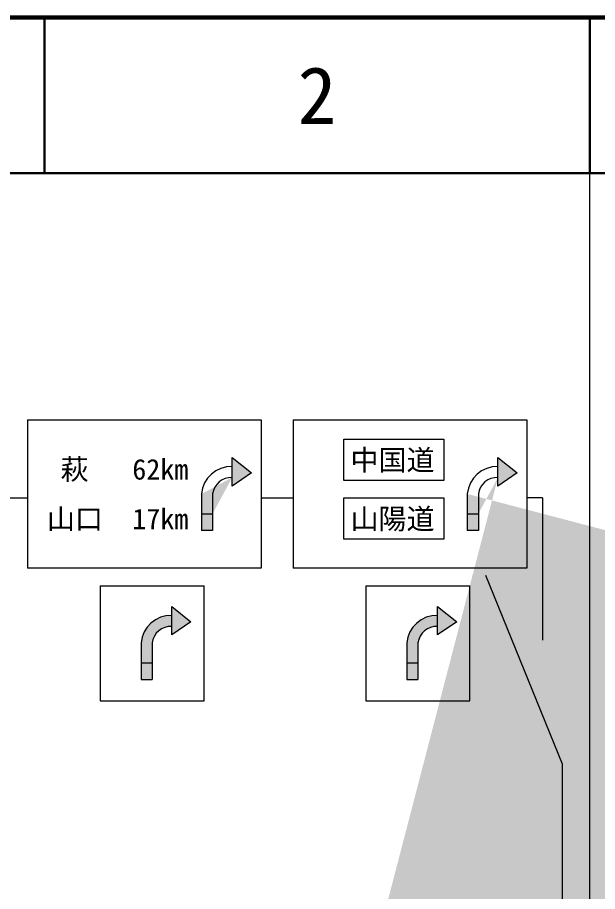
# Model space of a CAD drawing. Units: millimetres, scale not verified. Extents: x -55602354 to 84056675, y -218924267 to 380000.
# Drawn here: x 542270 to 579500, y 323916 to 380000 of the extents above; entities that cross this region are included whole.
import ezdxf
from ezdxf.enums import TextEntityAlignment as Align

# ---------------------------------------------------------------- set-up
doc = ezdxf.new("R2010")
doc.units = ezdxf.units.MM
doc.header["$LTSCALE"] = 1000
for name, color, linetype, lineweight in [('M-STR-STRC', 7, 'Continuous', 25), ('M-TTL', 2, 'Continuous', 140), ('M-TTL-BAND', 7, 'Continuous', 25), ('M-TTL-LINE', 7, 'Continuous', 50)]:
    doc.layers.add(name, color=color, linetype=linetype, lineweight=lineweight)
doc.layers.add('M-TTL-TXT', color=7, linetype='Continuous')
doc.styles.add('ＭＳ ゴシック', font='')
doc.styles.get('ＭＳ ゴシック').set_extended_font_data('MS Gothic')

msp = doc.modelspace()

# ---------------------------------------------------------------- hatches: boundary and pattern name
at = {"layer": 'M-STR-STRC'}
for points in [[(557282, 350784), (556054, 351768), (556054, 351191), (556054, 350484), (556054, 349933)], [(574341, 350784), (573112, 351768), (573112, 351191), (573112, 350484), (573112, 349933)], [(-55594916, -215317041, 1), (-55594610, -215317070, 1), (-55594305, -215317098, 1), (-55580797, -215307366, 0.41421), (-55580889, -215307431, 0.41421), (-55580745, -215307064, 0.41421), (-55580837, -215307129, 0.41421), (-55580692, -215306761, 0.41421), (-55580785, -215306827, 0.41421), (-55566345, -215305448, 1), (-55566384, -215305752, 1), (-55566423, -215306056, 1), (-55597548, -215332337, 0.41421), (-55597635, -215332409, 0.41421), (-55597517, -215332032, 0.41421), (-55597604, -215332103, 0.41421), (-55597486, -215331727, 0.41421), (-55597573, -215331798, 0.41421), (-55585677, -215342470, 0.41421), (-55585743, -215342562, 0.41421), (-55585726, -215342167, 0.41421), (-55585792, -215342259, 0.41421), (-55585774, -215341865, 0.41421), (-55585841, -215341956, 0.41421), (-55571762, -215344566, 1), (-55571732, -215344261, 1), (-55571703, -215343956, 1), (-55559075, -215335789, 1), (-55559380, -215335758, 1), (-55559685, -215335727, 1), (-55555688, -215322973, 1), (-55555727, -215323277, 1), (-55555767, -215323581, 1), (-55393271, -215354691, 1), (-55393233, -215354387, 1), (-55393196, -215354083, 1), (-55410449, -215351682, 1), (-55410411, -215351378, 1), (-55410374, -215351073, 1), (-55407336, -215338454, 1), (-55407557, -215338427, 1), (-55407777, -215338399, 1), (-55271677, -215370690, 1), (-55271982, -215370659, 1), (-55272287, -215370628, 1), (-55266346, -215358322, 1), (-55266377, -215358627, 1), (-55266407, -215358932, 1), (-55289179, -215367259, 1), (-55289140, -215366955, 1), (-55289100, -215366651, 1), (571140, 349427, -0.39598), (571140, 349427), (571140, 348155), (571851, 348154), (573112, 350484, 0.38568), (573112, 350484)], [(554082, 349427, -0.39598), (554082, 349427), (554082, 348155), (554793, 348154), (556054, 350484, 0.38568), (556054, 350484)], [(554082, 347075), (554082, 348155), (554793, 348154), (554793, 347075)], [(571140, 347075), (571140, 348155), (571851, 348154), (571851, 347075)], [(552173, 341636), (552173, 342214), (553402, 341229), (552173, 340378), (552173, 340929)], [(569232, 341636), (569232, 342214), (570460, 341229), (569232, 340378), (569232, 340929)], [(552173, 341636), (552173, 340929, 0.38568), (550912, 339871), (550912, 338599), (550202, 338600), (550201, 339872, -0.39598)], [(569232, 341636), (569232, 340929, 0.38568), (567971, 339871), (567971, 338599), (567260, 338600), (567260, 339872, -0.39598)], [(550912, 337521), (550912, 338599), (550202, 338600), (550202, 337521)], [(567971, 337521), (567971, 338599), (567260, 338600), (567260, 337521)]]:
    msp.add_hatch(color=256, dxfattribs=at).paths.add_polyline_path(points)

# ---------------------------------------------------------------- linework, layer by layer
for p, q in [((542906, 354175), (557906, 354175)), ((542906, 354175), (542906, 344675)), ((557906, 354175), (557906, 344675)), ((559965, 354175), (574965, 354175)), ((559965, 354175), (559965, 344675)), ((574965, 354175), (574965, 344675)), ((563211, 352945), (569645, 352945)), ((563211, 350299), (563211, 352945)), ((569645, 352945), (569645, 350299)), ((556054, 349933), (556054, 351768)), ((556054, 351768), (557282, 350784)), ((573112, 349933), (573112, 351768)), ((573112, 351768), (574341, 350784)), ((557282, 350784), (556054, 349933)), ((574341, 350784), (573112, 349933)), ((569645, 350299), (563211, 350299)), ((554082, 349427), (554082, 348155)), ((554792, 349426), (554793, 348154)), ((571140, 349427), (571140, 348155)), ((571851, 349426), (571851, 348154)), ((540848, 349177), (542906, 349177)), ((557906, 349177), (559965, 349177)), ((563211, 349171), (569645, 349171)), ((563211, 346525), (563211, 349171)), ((569645, 349171), (569645, 346525)), ((575965, 349177), (574965, 349177)), ((575965, 349177), (575965, 340052)), ((554082, 348155), (554793, 348154)), ((554082, 348155), (554082, 347075)), ((554793, 348154), (554793, 347075)), ((571140, 348155), (571851, 348154)), ((571140, 348155), (571140, 347075)), ((571851, 348154), (571851, 347075)), ((554793, 347075), (554082, 347075)), ((571851, 347075), (571140, 347075)), ((569645, 346525), (563211, 346525)), ((557906, 344675), (542906, 344675)), ((574965, 344675), (559965, 344675)), ((577255, 332080), (572329, 344195)), ((547581, 343521), (554247, 343521)), ((547581, 343521), (547581, 336153)), ((554247, 336153), (554247, 343521)), ((564639, 343521), (571306, 343521)), ((564639, 343521), (564639, 336153)), ((571306, 336153), (571306, 343521)), ((552173, 340378), (552173, 342214)), ((552173, 342214), (553402, 341229)), ((569232, 340378), (569232, 342214)), ((569232, 342214), (570460, 341229)), ((553402, 341229), (552173, 340378)), ((570460, 341229), (569232, 340378)), ((550201, 339872), (550202, 338600)), ((550912, 339871), (550912, 338599)), ((567260, 339872), (567260, 338600)), ((567971, 339871), (567971, 338599)), ((550202, 338600), (550912, 338599)), ((550202, 338600), (550202, 337521)), ((550912, 338599), (550912, 337521)), ((567260, 338600), (567971, 338599)), ((567260, 338600), (567260, 337521)), ((567971, 338599), (567971, 337521)), ((550202, 337521), (550912, 337521)), ((567260, 337521), (567971, 337521)), ((547581, 336153), (554247, 336153)), ((564639, 336153), (571306, 336153)), ((577255, 285351), (577255, 332080))]:
    msp.add_line(p, q, dxfattribs=at)
for centre, radius, start, end in [((556007, 349259), 1932, 88.6107, 175.0206), ((573065, 349259), 1932, 88.6107, 175.0206), ((556007, 349259), 1226, 87.7423, 172.1726), ((573065, 349259), 1226, 87.7423, 172.1726), ((552126, 339705), 1932, 88.6107, 175.0206), ((569185, 339705), 1932, 88.6107, 175.0206), ((552126, 339705), 1226, 87.7423, 172.1726), ((569185, 339705), 1226, 87.7423, 172.1726)]:
    msp.add_arc(centre, radius, start, end, dxfattribs=at)
at = {"layer": 'M-TTL'}
msp.add_line((680000, 380000), (40000, 380000), dxfattribs=at)
at = {"layer": 'M-TTL-BAND'}
msp.add_line((579000, 20000), (579000, 370000), dxfattribs=at)
at = {"layer": 'M-TTL-LINE'}
for p, q in [((543997, 380000), (543997, 370000)), ((579000, 380000), (579000, 370000)), ((40000, 370000), (680000, 370000))]:
    msp.add_line(p, q, dxfattribs=at)

# ---------------------------------------------------------------- texts
at = {"layer": 'M-STR-STRC', "style": 'ＭＳ ゴシック'}
for s, p in [('中国道', (566344, 351601)), ('萩', (545937, 351008)), ('62km', (551437, 351008)), ('山口', (545957, 347827)), ('17km', (551437, 347827)), ('山陽道', (566344, 347827))]:
    msp.add_text(s, height=1320, dxfattribs=at).set_placement(p, align=Align.MIDDLE_CENTER)
at = {"layer": 'M-TTL-TXT', "style": 'ＭＳ ゴシック'}
msp.add_text('2', height=3666, dxfattribs=at).set_placement((561497, 375000), align=Align.MIDDLE_CENTER)

doc.saveas('drawing.dxf')
